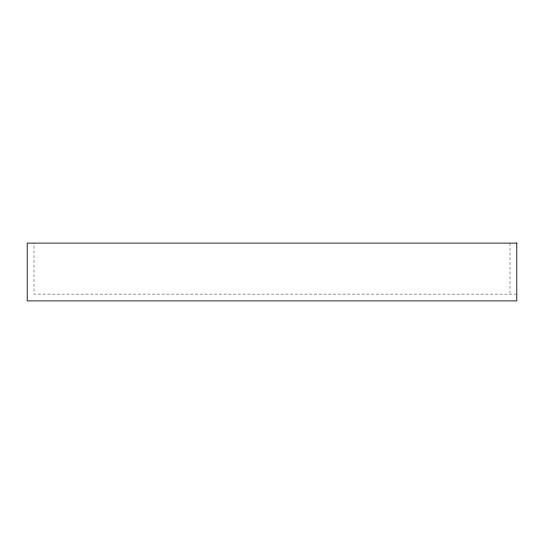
<?xml version="1.0" encoding="UTF-8"?>
<svg xmlns="http://www.w3.org/2000/svg" width="544" height="544" viewBox="0 0 544 544"><rect width="100%" height="100%" fill="white"/><g stroke="black" fill="none" stroke-linecap="round" stroke-linejoin="round"><path stroke-width="0.41" stroke-dasharray="2.72 2.04" d="M516.8 294.1L34 294.1L34 243.1M510 243.1L510 294.1"/><path stroke-width="0.82" d="M516.8 243.1L27.2 243.1L27.2 300.9L516.8 300.9L516.8 243.1"/></g></svg>
